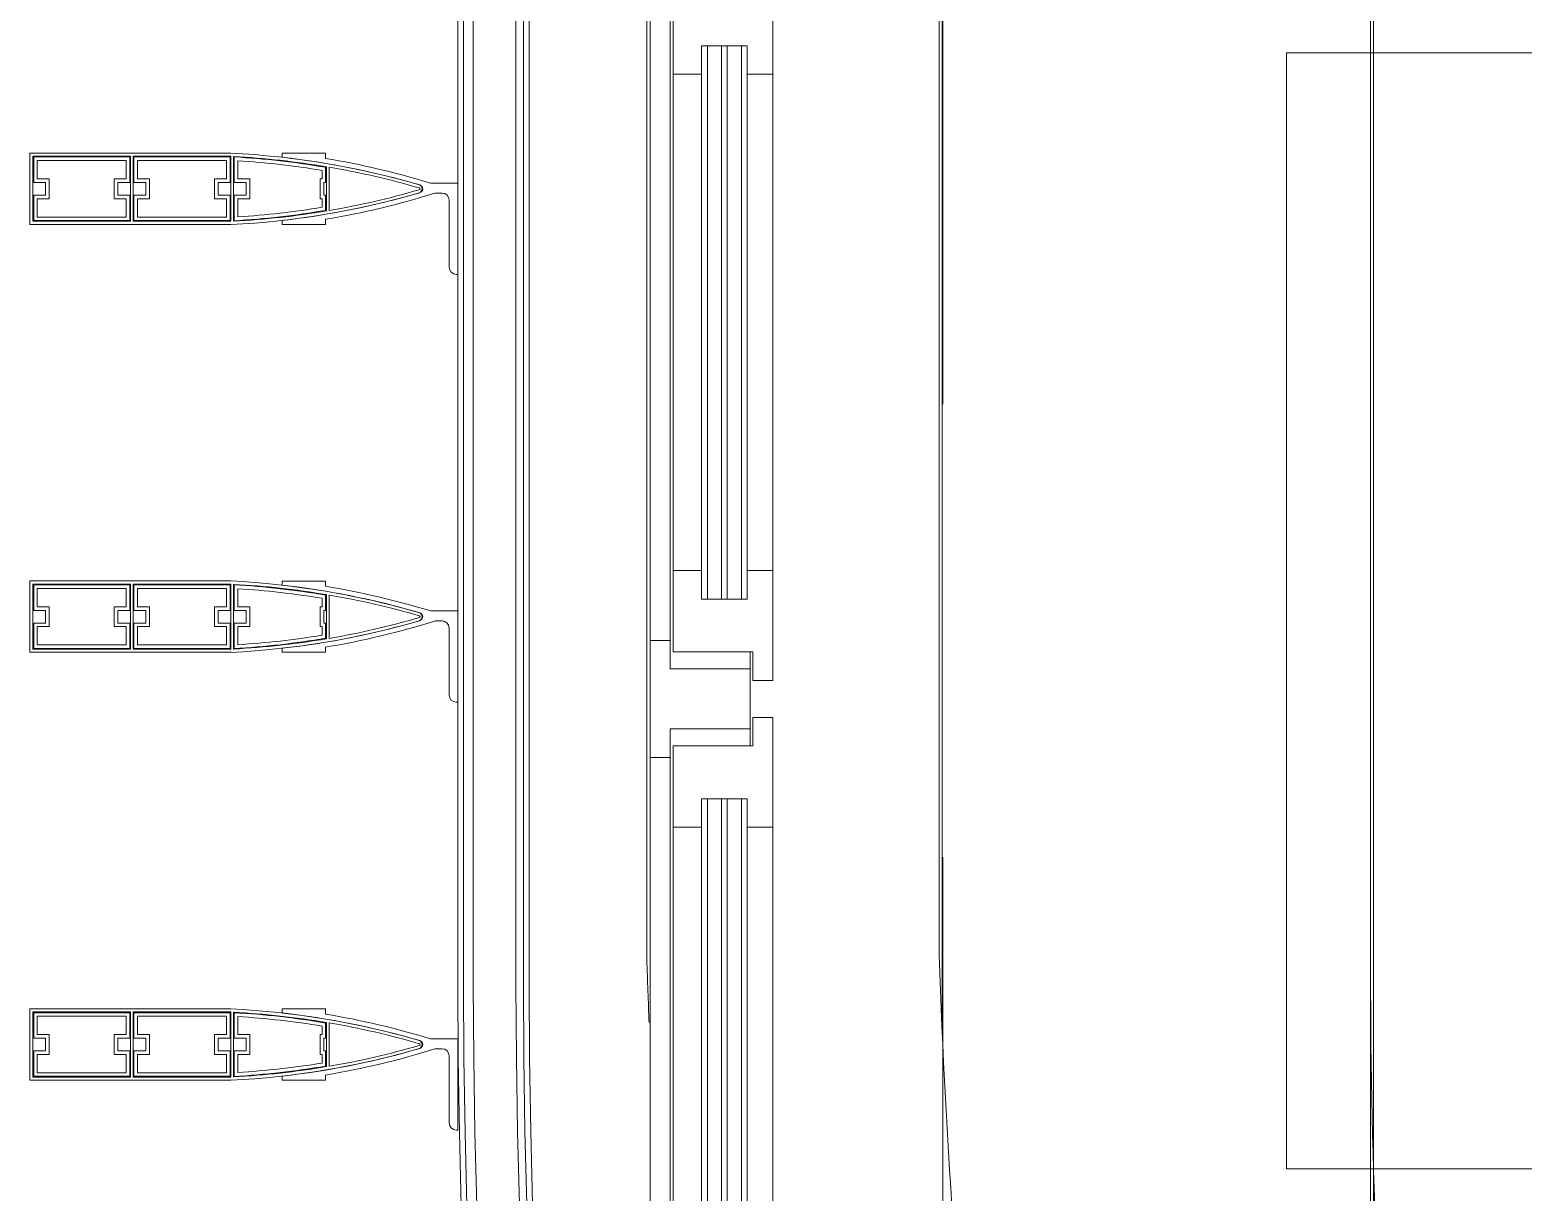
# Model space of a CAD drawing. Header units: millimetres. Extents: x 48966 to 155647, y -43515 to 26217.
# Drawn here: x 56392 to 57439, y -21836 to -21021 of the extents above; entities that cross this region are included whole.
import ezdxf

# ---------------------------------------------------------------- set-up
doc = ezdxf.new("R2010")
doc.units = ezdxf.units.MM
doc.linetypes.add('Осевые', pattern=[6350, 1270, -952.5, 3175, -952.5])
doc.linetypes.add('Сверху', pattern=[793.75, 476.25, -317.5])
for name, color, linetype, lineweight in [('Каркас_Импост', 7, 'Continuous', 9), ('Марки помещений', 7, 'Continuous', 9), ('Обобщенные модели', 7, 'Continuous', 9), ('Обобщенные модели-1', 7, 'Continuous', 18), ('Окна', 7, 'Continuous', 9), ('Окна-2', 7, 'Сверху', 9), ('Оси-2', 7, 'Осевые', 9), ('Остекление', 7, 'Continuous', 9), ('Перекрытия', 7, 'Continuous', 9), ('Стены', 7, 'Continuous', 9)]:
    doc.layers.add(name, color=color, linetype=linetype, lineweight=lineweight)
doc.layers.add('Окна-1', color=7, linetype='Continuous', lineweight=9, true_color=0x804000)

# ---------------------------------------------------------------- blocks, each defined once
blk = doc.blocks.new('Обвязочная балка 1 - Обвязочная балка 1-1451838-План 5-го этажа на отм_ _12_600')
at = {"layer": 'Обобщенные модели'}
for p, q in [((56702.6, 20067.1), (56702.5, -21690.9)), ((56732.4, -21690.9), (56732.5, 20067.1))]:
    blk.add_line(p, q, dxfattribs=at)
for radius, start in [(5146.3, 180.062), (5116.4, 180.0624)]:
    blk.add_arc((61848.8, -21685.3), radius, start, 251.5369, dxfattribs=at)
at = {"layer": 'Обобщенные модели-1'}
for p, q in [((56691.7, 20067.1), (56691.6, -21690.9)), ((56695.6, -21690.9), (56695.7, 20067.1)), ((56737.7, 20067.1), (56737.6, -21690.9)), ((56741.6, -21690.9), (56741.7, 20067.1))]:
    blk.add_line(p, q, dxfattribs=at)
for radius, start in [(5157.2, 180.0619), (5153.2, 180.0619), (5111.2, 180.0624), (5107.2, 180.0625)]:
    blk.add_arc((61848.8, -21685.3), radius, start, 251.5369, dxfattribs=at)
blk = doc.blocks.new('Профиль ламели310 - Профиль ламели-1537389-План 5-го этажа на отм_ _12_600')
at = {"layer": 'Обобщенные модели-1'}
for p, q in [((64006.9, 24507.1), (64006.9, 24366.2)), ((64056.9, 24507.1), (64006.9, 24507.1)), ((64009.1, 24436.5), (64009.1, 24504.9)), ((64009.1, 24504.9), (64054.7, 24504.9)), ((64027.4, 24504.4), (64009.6, 24504.4)), ((64009.6, 24504.4), (64009.6, 24437)), ((64012.1, 24439.5), (64012.1, 24501.9)), ((64012.1, 24501.9), (64024.9, 24501.9)), ((64024.9, 24501.9), (64024.9, 24493.5)), ((64027.4, 24496), (64027.4, 24504.4)), ((64054.2, 24504.4), (64036.3, 24504.4)), ((64036.3, 24504.4), (64036.3, 24496)), ((64038.8, 24493.5), (64038.8, 24501.9)), ((64038.8, 24501.9), (64051.7, 24501.9)), ((64051.7, 24501.9), (64051.7, 24439.5)), ((64054.2, 24437), (64054.2, 24504.4)), ((64054.7, 24504.9), (64054.7, 24436.5)), ((64056.9, 24366.2), (64056.9, 24507.1)), ((64024.9, 24493.5), (64038.8, 24493.5)), ((64036.3, 24496), (64027.4, 24496)), ((64038.8, 24447.9), (64024.9, 24447.9)), ((64024.9, 24447.9), (64024.9, 24439.5)), ((64038.8, 24439.5), (64038.8, 24447.9)), ((64054.7, 24436.5), (64009.1, 24436.5)), ((64009.6, 24437), (64027.4, 24437)), ((64024.9, 24439.5), (64012.1, 24439.5)), ((64027.4, 24437), (64027.4, 24445.4)), ((64027.4, 24445.4), (64036.3, 24445.4)), ((64036.3, 24445.4), (64036.3, 24437)), ((64036.3, 24437), (64054.2, 24437)), ((64051.7, 24439.5), (64038.8, 24439.5)), ((64009.1, 24434.6), (64054.7, 24434.6)), ((64009.1, 24366.2), (64009.1, 24434.6)), ((64027.4, 24434.1), (64009.6, 24434.1)), ((64009.6, 24434.1), (64009.6, 24366.7)), ((64012.1, 24369.2), (64012.1, 24431.6)), ((64012.1, 24431.6), (64024.9, 24431.6)), ((64024.9, 24431.6), (64024.9, 24423.2)), ((64027.4, 24425.7), (64027.4, 24434.1)), ((64036.3, 24425.7), (64027.4, 24425.7)), ((64054.2, 24434.1), (64036.3, 24434.1)), ((64036.3, 24434.1), (64036.3, 24425.7)), ((64038.8, 24423.2), (64038.8, 24431.6)), ((64038.8, 24431.6), (64051.7, 24431.6)), ((64051.7, 24431.6), (64051.7, 24369.2)), ((64054.2, 24366.7), (64054.2, 24434.1)), ((64054.7, 24434.6), (64054.7, 24366.2)), ((64024.9, 24423.2), (64038.8, 24423.2)), ((64038.8, 24377.6), (64024.9, 24377.6)), ((64024.9, 24377.6), (64024.9, 24369.2)), ((64027.4, 24366.7), (64027.4, 24375.1)), ((64027.4, 24375.1), (64036.3, 24375.1)), ((64036.3, 24375.1), (64036.3, 24366.7)), ((64038.8, 24369.2), (64038.8, 24377.6)), ((64054.7, 24366.2), (64009.1, 24366.2)), ((64009.1, 24364.3), (64054.6, 24364.3)), ((64009.6, 24366.7), (64027.4, 24366.7)), ((64027.4, 24363.8), (64009.6, 24363.8)), ((64024.9, 24369.2), (64012.1, 24369.2)), ((64027.4, 24355.4), (64027.4, 24363.8)), ((64036.3, 24366.7), (64054.2, 24366.7)), ((64054.2, 24363.8), (64036.3, 24363.8)), ((64036.3, 24363.8), (64036.3, 24355.4)), ((64051.7, 24369.2), (64038.8, 24369.2)), ((64012.2, 24361.3), (64024.9, 24361.3)), ((64024.9, 24361.3), (64024.9, 24352.9)), ((64024.9, 24352.9), (64038.8, 24352.9)), ((64036.3, 24355.4), (64027.4, 24355.4)), ((64038.8, 24352.9), (64038.8, 24361.3)), ((64038.8, 24361.3), (64051.5, 24361.3)), ((64009.8, 24330.1), (64006.9, 24330.1)), ((64006.9, 24330.1), (64006.9, 24299.7)), ((64056.8, 24330.1), (64053.9, 24330.1)), ((64056.8, 24299.7), (64056.8, 24330.1)), ((64006.9, 24299.7), (64010.5, 24299.7)), ((64047.4, 24299.2), (64016.3, 24299.2)), ((64016.8, 24299.7), (64027.4, 24299.7)), ((64024.9, 24302.2), (64018.9, 24302.2)), ((64038.8, 24303.5), (64024.9, 24303.5)), ((64024.9, 24303.5), (64024.9, 24302.2)), ((64027.4, 24299.7), (64027.4, 24301)), ((64027.4, 24301), (64036.3, 24301)), ((64036.3, 24301), (64036.3, 24299.7)), ((64036.3, 24299.7), (64046.9, 24299.7)), ((64038.8, 24302.2), (64038.8, 24303.5)), ((64044.8, 24302.2), (64038.8, 24302.2)), ((64053.2, 24299.7), (64056.8, 24299.7)), ((64016.6, 24297.3), (64047.1, 24297.3)), ((64035.9, 24207.1), (64035.9, 24226.3)), ((64028.9, 24223), (64028.9, 24218.1)), ((63971.9, 24208.1), (63971.9, 24207.1)), ((63971.9, 24207.1), (64035.9, 24207.1)), ((64023.9, 24213.1), (63976.9, 24213.1))]:
    blk.add_line(p, q, dxfattribs=at)
for centre, radius, start, end in [((64580.6, 24394.6), 574.5, 182.8338, 196.2258), ((64580.7, 24394.3), 572.3, 183.0109, 189.5715), ((64580.4, 24395.9), 571.8, 183.2193, 189.6867), ((63483.1, 24394.6), 574.5, 343.7742, 357.1662), ((63483.3, 24395.9), 571.8, 350.3133, 356.7807), ((63483, 24394.3), 572.3, 350.4285, 356.9891), ((64580.5, 24395.6), 569.3, 183.4571, 189.4457), ((63483.2, 24395.6), 569.3, 350.5543, 356.5429), ((64580.6, 24394.6), 574.5, 186.4465, 196.2576), ((63483.1, 24394.6), 574.5, 343.7424, 353.5535), ((64577.1, 24394.6), 574.5, 189.5084, 197.3712), ((63486.6, 24394.6), 574.5, 342.9661, 350.4916), ((64549, 24386.8), 539.8, 189.5428, 196.4344), ((63514.7, 24386.8), 539.8, 343.5656, 350.4572), ((64031.9, 24235.1), 3, 200, 340), ((64031.9, 24234.5), 2.84, 196.2576, 343.7424), ((64031.9, 24234.2), 0.645, 196.4344, 343.5656), ((64023.9, 24218.1), 5, 270, 0), ((63976.9, 24208.1), 5, 90, 180)]:
    blk.add_arc(centre, radius, start, end, dxfattribs=at)
blk = doc.blocks.new('Профиль ламели311 - Профиль ламели-1537653-План 5-го этажа на отм_ _12_600')
at = {"layer": 'Обобщенные модели-1'}
for p, q in [((64006.9, 24507.1), (64006.9, 24366.2)), ((64056.9, 24507.1), (64006.9, 24507.1)), ((64009.1, 24436.5), (64009.1, 24504.9)), ((64009.1, 24504.9), (64054.7, 24504.9)), ((64027.4, 24504.4), (64009.6, 24504.4)), ((64009.6, 24504.4), (64009.6, 24437)), ((64012.1, 24439.5), (64012.1, 24501.9)), ((64012.1, 24501.9), (64024.9, 24501.9)), ((64024.9, 24501.9), (64024.9, 24493.5)), ((64027.4, 24496), (64027.4, 24504.4)), ((64054.2, 24504.4), (64036.3, 24504.4)), ((64036.3, 24504.4), (64036.3, 24496)), ((64038.8, 24493.5), (64038.8, 24501.9)), ((64038.8, 24501.9), (64051.7, 24501.9)), ((64051.7, 24501.9), (64051.7, 24439.5)), ((64054.2, 24437), (64054.2, 24504.4)), ((64054.7, 24504.9), (64054.7, 24436.5)), ((64056.9, 24366.2), (64056.9, 24507.1)), ((64024.9, 24493.5), (64038.8, 24493.5)), ((64036.3, 24496), (64027.4, 24496)), ((64038.8, 24447.9), (64024.9, 24447.9)), ((64024.9, 24447.9), (64024.9, 24439.5)), ((64038.8, 24439.5), (64038.8, 24447.9)), ((64054.7, 24436.5), (64009.1, 24436.5)), ((64009.6, 24437), (64027.4, 24437)), ((64024.9, 24439.5), (64012.1, 24439.5)), ((64027.4, 24437), (64027.4, 24445.4)), ((64027.4, 24445.4), (64036.3, 24445.4)), ((64036.3, 24445.4), (64036.3, 24437)), ((64036.3, 24437), (64054.2, 24437)), ((64051.7, 24439.5), (64038.8, 24439.5)), ((64009.1, 24434.6), (64054.7, 24434.6)), ((64009.1, 24366.2), (64009.1, 24434.6)), ((64027.4, 24434.1), (64009.6, 24434.1)), ((64009.6, 24434.1), (64009.6, 24366.7)), ((64012.1, 24369.2), (64012.1, 24431.6)), ((64012.1, 24431.6), (64024.9, 24431.6)), ((64024.9, 24431.6), (64024.9, 24423.2)), ((64027.4, 24425.7), (64027.4, 24434.1)), ((64036.3, 24425.7), (64027.4, 24425.7)), ((64054.2, 24434.1), (64036.3, 24434.1)), ((64036.3, 24434.1), (64036.3, 24425.7)), ((64038.8, 24423.2), (64038.8, 24431.6)), ((64038.8, 24431.6), (64051.7, 24431.6)), ((64051.7, 24431.6), (64051.7, 24369.2)), ((64054.2, 24366.7), (64054.2, 24434.1)), ((64054.7, 24434.6), (64054.7, 24366.2)), ((64024.9, 24423.2), (64038.8, 24423.2)), ((64038.8, 24377.6), (64024.9, 24377.6)), ((64024.9, 24377.6), (64024.9, 24369.2)), ((64027.4, 24366.7), (64027.4, 24375.1)), ((64027.4, 24375.1), (64036.3, 24375.1)), ((64036.3, 24375.1), (64036.3, 24366.7)), ((64038.8, 24369.2), (64038.8, 24377.6)), ((64054.7, 24366.2), (64009.1, 24366.2)), ((64009.1, 24364.3), (64054.6, 24364.3)), ((64009.6, 24366.7), (64027.4, 24366.7)), ((64027.4, 24363.8), (64009.6, 24363.8)), ((64024.9, 24369.2), (64012.1, 24369.2)), ((64027.4, 24355.4), (64027.4, 24363.8)), ((64036.3, 24366.7), (64054.2, 24366.7)), ((64054.2, 24363.8), (64036.3, 24363.8)), ((64036.3, 24363.8), (64036.3, 24355.4)), ((64051.7, 24369.2), (64038.8, 24369.2)), ((64012.2, 24361.3), (64024.9, 24361.3)), ((64024.9, 24361.3), (64024.9, 24352.9)), ((64024.9, 24352.9), (64038.8, 24352.9)), ((64036.3, 24355.4), (64027.4, 24355.4)), ((64038.8, 24352.9), (64038.8, 24361.3)), ((64038.8, 24361.3), (64051.5, 24361.3)), ((64009.8, 24330.1), (64006.9, 24330.1)), ((64006.9, 24330.1), (64006.9, 24299.7)), ((64056.8, 24330.1), (64053.9, 24330.1)), ((64056.8, 24299.7), (64056.8, 24330.1)), ((64006.9, 24299.7), (64010.5, 24299.7)), ((64047.4, 24299.2), (64016.3, 24299.2)), ((64016.8, 24299.7), (64027.4, 24299.7)), ((64024.9, 24302.2), (64018.9, 24302.2)), ((64038.8, 24303.5), (64024.9, 24303.5)), ((64024.9, 24303.5), (64024.9, 24302.2)), ((64027.4, 24299.7), (64027.4, 24301)), ((64027.4, 24301), (64036.3, 24301)), ((64036.3, 24301), (64036.3, 24299.7)), ((64036.3, 24299.7), (64046.9, 24299.7)), ((64038.8, 24302.2), (64038.8, 24303.5)), ((64044.8, 24302.2), (64038.8, 24302.2)), ((64053.2, 24299.7), (64056.8, 24299.7)), ((64016.6, 24297.3), (64047.1, 24297.3)), ((64035.9, 24207.1), (64035.9, 24226.3)), ((64028.9, 24223), (64028.9, 24218.1)), ((63971.9, 24208.1), (63971.9, 24207.1)), ((63971.9, 24207.1), (64035.9, 24207.1)), ((64023.9, 24213.1), (63976.9, 24213.1))]:
    blk.add_line(p, q, dxfattribs=at)
for centre, radius, start, end in [((64580.6, 24394.6), 574.5, 182.8338, 196.2258), ((64580.7, 24394.3), 572.3, 183.0109, 189.5715), ((64580.4, 24395.9), 571.8, 183.2193, 189.6867), ((63483.1, 24394.6), 574.5, 343.7742, 357.1662), ((63483.3, 24395.9), 571.8, 350.3133, 356.7807), ((63483, 24394.3), 572.3, 350.4285, 356.9891), ((64580.5, 24395.6), 569.3, 183.4571, 189.4457), ((63483.2, 24395.6), 569.3, 350.5543, 356.5429), ((64580.6, 24394.6), 574.5, 186.4465, 196.2576), ((63483.1, 24394.6), 574.5, 343.7424, 353.5535), ((64577.1, 24394.6), 574.5, 189.5084, 197.3712), ((63486.6, 24394.6), 574.5, 342.9661, 350.4916), ((64549, 24386.8), 539.8, 189.5428, 196.4344), ((63514.7, 24386.8), 539.8, 343.5656, 350.4572), ((64031.9, 24235.1), 3, 200, 340), ((64031.9, 24234.5), 2.84, 196.2576, 343.7424), ((64031.9, 24234.2), 0.645, 196.4344, 343.5656), ((64023.9, 24218.1), 5, 270, 0), ((63976.9, 24208.1), 5, 90, 180)]:
    blk.add_arc(centre, radius, start, end, dxfattribs=at)
blk = doc.blocks.new('Профиль ламели659 - Профиль ламели-1643425-План 5-го этажа на отм_ _12_600')
at = {"layer": 'Обобщенные модели-1'}
for p, q in [((64006.9, 24507.1), (64006.9, 24366.2)), ((64056.9, 24507.1), (64006.9, 24507.1)), ((64009.1, 24436.5), (64009.1, 24504.9)), ((64009.1, 24504.9), (64054.7, 24504.9)), ((64027.4, 24504.4), (64009.6, 24504.4)), ((64009.6, 24504.4), (64009.6, 24437)), ((64012.1, 24439.5), (64012.1, 24501.9)), ((64012.1, 24501.9), (64024.9, 24501.9)), ((64024.9, 24501.9), (64024.9, 24493.5)), ((64027.4, 24496), (64027.4, 24504.4)), ((64054.2, 24504.4), (64036.3, 24504.4)), ((64036.3, 24504.4), (64036.3, 24496)), ((64038.8, 24493.5), (64038.8, 24501.9)), ((64038.8, 24501.9), (64051.7, 24501.9)), ((64051.7, 24501.9), (64051.7, 24439.5)), ((64054.2, 24437), (64054.2, 24504.4)), ((64054.7, 24504.9), (64054.7, 24436.5)), ((64056.9, 24366.2), (64056.9, 24507.1)), ((64024.9, 24493.5), (64038.8, 24493.5)), ((64036.3, 24496), (64027.4, 24496)), ((64038.8, 24447.9), (64024.9, 24447.9)), ((64024.9, 24447.9), (64024.9, 24439.5)), ((64038.8, 24439.5), (64038.8, 24447.9)), ((64054.7, 24436.5), (64009.1, 24436.5)), ((64009.6, 24437), (64027.4, 24437)), ((64024.9, 24439.5), (64012.1, 24439.5)), ((64027.4, 24437), (64027.4, 24445.4)), ((64027.4, 24445.4), (64036.3, 24445.4)), ((64036.3, 24445.4), (64036.3, 24437)), ((64036.3, 24437), (64054.2, 24437)), ((64051.7, 24439.5), (64038.8, 24439.5)), ((64009.1, 24434.6), (64054.7, 24434.6)), ((64009.1, 24366.2), (64009.1, 24434.6)), ((64027.4, 24434.1), (64009.6, 24434.1)), ((64009.6, 24434.1), (64009.6, 24366.7)), ((64012.1, 24369.2), (64012.1, 24431.6)), ((64012.1, 24431.6), (64024.9, 24431.6)), ((64024.9, 24431.6), (64024.9, 24423.2)), ((64027.4, 24425.7), (64027.4, 24434.1)), ((64036.3, 24425.7), (64027.4, 24425.7)), ((64054.2, 24434.1), (64036.3, 24434.1)), ((64036.3, 24434.1), (64036.3, 24425.7)), ((64038.8, 24423.2), (64038.8, 24431.6)), ((64038.8, 24431.6), (64051.7, 24431.6)), ((64051.7, 24431.6), (64051.7, 24369.2)), ((64054.2, 24366.7), (64054.2, 24434.1)), ((64054.7, 24434.6), (64054.7, 24366.2)), ((64024.9, 24423.2), (64038.8, 24423.2)), ((64038.8, 24377.6), (64024.9, 24377.6)), ((64024.9, 24377.6), (64024.9, 24369.2)), ((64027.4, 24366.7), (64027.4, 24375.1)), ((64027.4, 24375.1), (64036.3, 24375.1)), ((64036.3, 24375.1), (64036.3, 24366.7)), ((64038.8, 24369.2), (64038.8, 24377.6)), ((64054.7, 24366.2), (64009.1, 24366.2)), ((64009.1, 24364.3), (64054.6, 24364.3)), ((64009.6, 24366.7), (64027.4, 24366.7)), ((64027.4, 24363.8), (64009.6, 24363.8)), ((64024.9, 24369.2), (64012.1, 24369.2)), ((64027.4, 24355.4), (64027.4, 24363.8)), ((64036.3, 24366.7), (64054.2, 24366.7)), ((64054.2, 24363.8), (64036.3, 24363.8)), ((64036.3, 24363.8), (64036.3, 24355.4)), ((64051.7, 24369.2), (64038.8, 24369.2)), ((64012.2, 24361.3), (64024.9, 24361.3)), ((64024.9, 24361.3), (64024.9, 24352.9)), ((64024.9, 24352.9), (64038.8, 24352.9)), ((64036.3, 24355.4), (64027.4, 24355.4)), ((64038.8, 24352.9), (64038.8, 24361.3)), ((64038.8, 24361.3), (64051.5, 24361.3)), ((64009.8, 24330.1), (64006.9, 24330.1)), ((64006.9, 24330.1), (64006.9, 24299.7)), ((64056.8, 24330.1), (64053.9, 24330.1)), ((64056.8, 24299.7), (64056.8, 24330.1)), ((64006.9, 24299.7), (64010.5, 24299.7)), ((64047.4, 24299.2), (64016.3, 24299.2)), ((64016.8, 24299.7), (64027.4, 24299.7)), ((64024.9, 24302.2), (64018.9, 24302.2)), ((64038.8, 24303.5), (64024.9, 24303.5)), ((64024.9, 24303.5), (64024.9, 24302.2)), ((64027.4, 24299.7), (64027.4, 24301)), ((64027.4, 24301), (64036.3, 24301)), ((64036.3, 24301), (64036.3, 24299.7)), ((64036.3, 24299.7), (64046.9, 24299.7)), ((64038.8, 24302.2), (64038.8, 24303.5)), ((64044.8, 24302.2), (64038.8, 24302.2)), ((64053.2, 24299.7), (64056.8, 24299.7)), ((64016.6, 24297.3), (64047.1, 24297.3)), ((64035.9, 24207.1), (64035.9, 24226.3)), ((64028.9, 24223), (64028.9, 24218.1)), ((63971.9, 24208.1), (63971.9, 24207.1)), ((63971.9, 24207.1), (64035.9, 24207.1)), ((64023.9, 24213.1), (63976.9, 24213.1))]:
    blk.add_line(p, q, dxfattribs=at)
for centre, radius, start, end in [((64580.6, 24394.6), 574.5, 182.8338, 196.2258), ((64580.7, 24394.3), 572.3, 183.0109, 189.5715), ((64580.4, 24395.9), 571.8, 183.2193, 189.6867), ((63483.1, 24394.6), 574.5, 343.7742, 357.1662), ((63483.3, 24395.9), 571.8, 350.3133, 356.7807), ((63483, 24394.3), 572.3, 350.4285, 356.9891), ((64580.5, 24395.6), 569.3, 183.4571, 189.4457), ((63483.2, 24395.6), 569.3, 350.5543, 356.5429), ((64580.6, 24394.6), 574.5, 186.4465, 196.2576), ((63483.1, 24394.6), 574.5, 343.7424, 353.5535), ((64577.1, 24394.6), 574.5, 189.5084, 197.3712), ((63486.6, 24394.6), 574.5, 342.9661, 350.4916), ((64549, 24386.8), 539.8, 189.5428, 196.4344), ((63514.7, 24386.8), 539.8, 343.5656, 350.4572), ((64031.9, 24235.1), 3, 200, 340), ((64031.9, 24234.5), 2.84, 196.2576, 343.7424), ((64031.9, 24234.2), 0.645, 196.4344, 343.5656), ((64023.9, 24218.1), 5, 270, 0), ((63976.9, 24208.1), 5, 90, 180)]:
    blk.add_arc(centre, radius, start, end, dxfattribs=at)
blk = doc.blocks.new('Окно 2-Распашное - Один переплет с многокамерным стеклопакетом - 30674-99 - ОК-1 1200-1800-V65-План 5-го этажа на отм_ _12_600')
at = {"layer": 'Каркас_Импост'}
for p, q in [((-550, 102.5), (-550, 32.5)), ((-487, 102.5), (-550, 102.5)), ((-487, 88.5), (-487, 102.5)), ((-487, 102.5), (-41, 102.5)), ((-487, 88.5), (-487, 102.5)), ((41, 102.5), (-41, 102.5)), ((-41, 102.5), (-41, 88.5)), ((-41, 88.5), (-41, 102.5)), ((41, 88.5), (41, 102.5)), ((41, 102.5), (487, 102.5)), ((41, 102.5), (41, 88.5)), ((550, 102.5), (487, 102.5)), ((487, 102.5), (487, 88.5)), ((487, 102.5), (487, 88.5)), ((550, 32.5), (550, 102.5)), ((-507, 32.5), (-507, 88.5)), ((-507, 88.5), (-487, 88.5)), ((-21, 88.5), (-507, 88.5)), ((-507, 32.5), (-507, 88.5)), ((-438, 86.5), (-495, 86.5)), ((-495, 86.5), (-495, 30.5)), ((-41, 88.5), (-487, 88.5)), ((-438, 66.5), (-438, 86.5)), ((-90, 86.5), (-438, 86.5)), ((-438, 86.5), (-438, 66.5)), ((-33, 86.5), (-90, 86.5)), ((-90, 86.5), (-90, 66.5)), ((-90, 86.5), (-90, 66.5)), ((-41, 88.5), (-21, 88.5)), ((-33, 30.5), (-33, 86.5)), ((-21, 88.5), (-21, 32.5)), ((-21, 32.5), (-21, 88.5)), ((21, 32.5), (21, 88.5)), ((21, 88.5), (41, 88.5)), ((21, 88.5), (21, 32.5)), ((507, 88.5), (21, 88.5)), ((90, 86.5), (33, 86.5)), ((33, 86.5), (33, 30.5)), ((487, 88.5), (41, 88.5)), ((90, 66.5), (90, 86.5)), ((90, 66.5), (90, 86.5)), ((438, 86.5), (90, 86.5)), ((438, 86.5), (438, 66.5)), ((495, 86.5), (438, 86.5)), ((438, 66.5), (438, 86.5)), ((487, 88.5), (507, 88.5)), ((495, 30.5), (495, 86.5)), ((507, 88.5), (507, 32.5)), ((507, 88.5), (507, 32.5)), ((-458, 34.5), (-458, 66.5)), ((-458, 66.5), (-438, 66.5)), ((-70, 66.5), (-458, 66.5)), ((-458, 66.5), (-458, 34.5)), ((-438, 66.5), (-90, 66.5)), ((-90, 66.5), (-70, 66.5)), ((-70, 66.5), (-70, 34.5)), ((-70, 66.5), (-70, 34.5)), ((70, 34.5), (70, 66.5)), ((70, 66.5), (90, 66.5)), ((458, 66.5), (70, 66.5)), ((70, 34.5), (70, 66.5)), ((90, 66.5), (438, 66.5)), ((438, 66.5), (458, 66.5)), ((458, 66.5), (458, 34.5)), ((458, 34.5), (458, 66.5)), ((-550, 32.5), (-507, 32.5)), ((-495, 32.5), (-507, 32.5)), ((-438, 34.5), (-458, 34.5)), ((-458, 34.5), (-70, 34.5)), ((-438, 16.5), (-438, 34.5)), ((-90, 34.5), (-438, 34.5)), ((-438, 34.5), (-438, 16.5)), ((-70, 34.5), (-90, 34.5)), ((-90, 34.5), (-90, 16.5)), ((-90, 34.5), (-90, 16.5)), ((-21, 32.5), (-33, 32.5)), ((-21, 32.5), (21, 32.5)), ((33, 32.5), (21, 32.5)), ((90, 34.5), (70, 34.5)), ((70, 34.5), (458, 34.5)), ((90, 16.5), (90, 34.5)), ((90, 16.5), (90, 34.5)), ((438, 34.5), (90, 34.5)), ((458, 34.5), (438, 34.5)), ((438, 34.5), (438, 16.5)), ((438, 16.5), (438, 34.5)), ((507, 32.5), (495, 32.5)), ((507, 32.5), (550, 32.5)), ((-495, 30.5), (-515, 30.5)), ((-515, 30.5), (-515, 16.5)), ((-13, 30.5), (-33, 30.5)), ((-13, 16.5), (-13, 30.5)), ((33, 30.5), (13, 30.5)), ((13, 30.5), (13, 16.5)), ((515, 30.5), (495, 30.5)), ((515, 16.5), (515, 30.5)), ((-515, 16.5), (-438, 16.5)), ((-438, 16.5), (-90, 16.5)), ((-90, 16.5), (-13, 16.5)), ((13, 16.5), (90, 16.5)), ((90, 16.5), (438, 16.5)), ((438, 16.5), (515, 16.5))]:
    blk.add_line(p, q, dxfattribs=at)
at = {"layer": 'Окна'}
for p, q in [((-437.6, 102.5), (-487, 102.5)), ((-487, 102.5), (-474.6, 102.5)), ((-53.3, 102.5), (-41, 102.5)), ((53.3, 102.5), (41, 102.5)), ((438.2, 102.5), (487, 102.5)), ((487, 102.5), (474.8, 102.5)), ((-70, 62.5), (-458, 62.5)), ((-458, 52.5), (-458, 62.5)), ((-458, 52.5), (-70, 52.5)), ((-85, 62.5), (-443, 62.5)), ((-443, 52.5), (-85, 52.5)), ((-70, 62.5), (-70, 52.5)), ((70, 52.5), (70, 62.5)), ((458, 62.5), (70, 62.5)), ((70, 52.5), (458, 52.5)), ((443, 62.5), (85, 62.5)), ((85, 52.5), (443, 52.5)), ((458, 62.5), (458, 52.5)), ((-70, 48.5), (-458, 48.5)), ((-458, 38.5), (-458, 48.5)), ((-85, 48.5), (-443, 48.5)), ((-70, 48.5), (-70, 38.5)), ((70, 38.5), (70, 48.5)), ((458, 48.5), (70, 48.5)), ((443, 48.5), (85, 48.5)), ((458, 48.5), (458, 38.5)), ((-458, 38.5), (-70, 38.5)), ((-443, 38.5), (-85, 38.5)), ((70, 38.5), (458, 38.5)), ((85, 38.5), (443, 38.5))]:
    blk.add_line(p, q, dxfattribs=at)
at = {"layer": 'Окна-1'}
for p, q in [((-600, 102.5), (-600, 32.5)), ((-550, 102.5), (-600, 102.5)), ((-550, 32.5), (-550, 102.5)), ((550, 102.5), (-550, 102.5)), ((-550, 32.5), (-550, 102.5)), ((600, 102.5), (550, 102.5)), ((550, 102.5), (550, 32.5)), ((550, 32.5), (550, 102.5)), ((600, 32.5), (600, 102.5)), ((-600, 32.5), (-550, 32.5)), ((-550, 32.5), (-495, 32.5)), ((-33, 32.5), (33, 32.5)), ((495, 32.5), (550, 32.5)), ((550, 32.5), (600, 32.5))]:
    blk.add_line(p, q, dxfattribs=at)
at = {"layer": 'Остекление'}
for p, q in [((-70, 66.5), (-458, 66.5)), ((-458, 66.5), (-458, 62.5)), ((-70, 62.5), (-70, 66.5)), ((70, 66.5), (70, 62.5)), ((458, 66.5), (70, 66.5)), ((458, 62.5), (458, 66.5)), ((-458, 62.5), (-70, 62.5)), ((-70, 52.5), (-458, 52.5)), ((-458, 52.5), (-458, 48.5)), ((-70, 48.5), (-70, 52.5)), ((70, 62.5), (458, 62.5)), ((70, 52.5), (70, 48.5)), ((458, 52.5), (70, 52.5)), ((458, 48.5), (458, 52.5)), ((-458, 48.5), (-70, 48.5)), ((70, 48.5), (458, 48.5)), ((-70, 38.5), (-458, 38.5)), ((-458, 38.5), (-458, 34.5)), ((-458, 34.5), (-70, 34.5)), ((-70, 34.5), (-70, 38.5)), ((70, 38.5), (70, 34.5)), ((458, 38.5), (70, 38.5)), ((70, 34.5), (458, 34.5)), ((458, 34.5), (458, 38.5))]:
    blk.add_line(p, q, dxfattribs=at)
blk = doc.blocks.new('M_Окно-Квадратный проем - 1200 x 1800 mm-1791807-План 5-го этажа на отм_ _12_600')
at = {"layer": 'Окна'}
for p, q in [((-608.2, -150), (-608.2, 150)), ((591.8, 150), (591.8, -150))]:
    blk.add_line(p, q, dxfattribs=at)
at = {"layer": 'Окна-2'}
for p, q in [((-608.2, 150), (591.8, 150)), ((591.8, -150), (-608.2, -150))]:
    blk.add_line(p, q, dxfattribs=at)
blk = doc.blocks.new('Марка помещения_Р - Марка помещения-4575829-План 5-го этажа на отм_ _12_600')
at = {"layer": 'Марки помещений'}
for p, q in [((-4.79375, -1.95625), (-4.79375, 1.95625)), ((4.79375, 1.95625), (-4.79375, 1.95625)), ((4.79375, -1.95625), (-4.79375, -1.95625))]:
    blk.add_line(p, q, dxfattribs=at)

msp = doc.modelspace()

# ---------------------------------------------------------------- linework, layer by layer
at = {"layer": 'Оси-2'}
msp.add_line((57331.6, 25417.1), (57331.6, -41737.8), dxfattribs=at)
at = {"layer": 'Перекрытия'}
for p, q in [((57331.6, -20232.9), (57331.6, -21683.1)), ((57031.3, -20890.5), (57031.3, -21682.9))]:
    msp.add_line(p, q, dxfattribs=at)
for centre, radius, end in [((61861.2, -21682.9), 4830, 180.5012), ((61861.6, -21683.1), 4530, 185.0816)]:
    msp.add_arc(centre, radius, 180, end, dxfattribs=at)
at = {"layer": 'Стены'}
for p, q in [((56824.1, -21673.3), (56824.1, 20877.7)), ((57331.6, -21969.3), (57331.6, -20877.6)), ((57333.6, -20877.6), (57333.6, -21969.3)), ((57029.1, -20890.5), (57029.1, -21669.9))]:
    msp.add_line(p, q, dxfattribs=at)
for radius, start, end in [(5052.5, 181.8963, 186.4648), (5257.5, 181.859, 182.3413)]:
    msp.add_arc((62078.9, -21502.7), radius, start, end, dxfattribs=at)

# ---------------------------------------------------------------- block references
at = {"layer": 'Марки помещений', "xscale": 199.9999999999999, "yscale": 199.9999999999999, "zscale": 199.9999999999999}
msp.add_blockref('Марка помещения_Р - Марка помещения-4575829-План 5-го этажа на отм_ _12_600', (58231.4, -21428.7), dxfattribs=at)
at = {"layer": 'Обобщенные модели'}
msp.add_blockref('Обвязочная балка 1 - Обвязочная балка 1-1451838-План 5-го этажа на отм_ _12_600', (0, 0), dxfattribs=at)
at = {"layer": 'Обобщенные модели', "rotation": 90}
for name, p in [('Профиль ламели311 - Профиль ламели-1537653-План 5-го этажа на отм_ _12_600', (80898.7, -85164.7)), ('Профиль ламели310 - Профиль ламели-1537389-План 5-го этажа на отм_ _12_600', (80898.7, -85464.7)), ('Профиль ламели659 - Профиль ламели-1643425-План 5-го этажа на отм_ _12_600', (80898.7, -85764.7))]:
    msp.add_blockref(name, p, dxfattribs=at)
at = {"layer": 'Окна'}
for name, p, rotation in [('M_Окно-Квадратный проем - 1200 x 1800 mm-1791807-План 5-го этажа на отм_ _12_600', (57181.6, -21469.4), 90), ('Окно 2-Распашное - Один переплет с многокамерным стеклопакетом - 30674-99 - ОК-1 1200-1800-V65-План 5-го этажа на отм_ _12_600', (56929.1, -21490.5), 89.99999999999991)]:
    msp.add_blockref(name, p, dxfattribs=dict(at, rotation=rotation))

doc.saveas('drawing.dxf')
